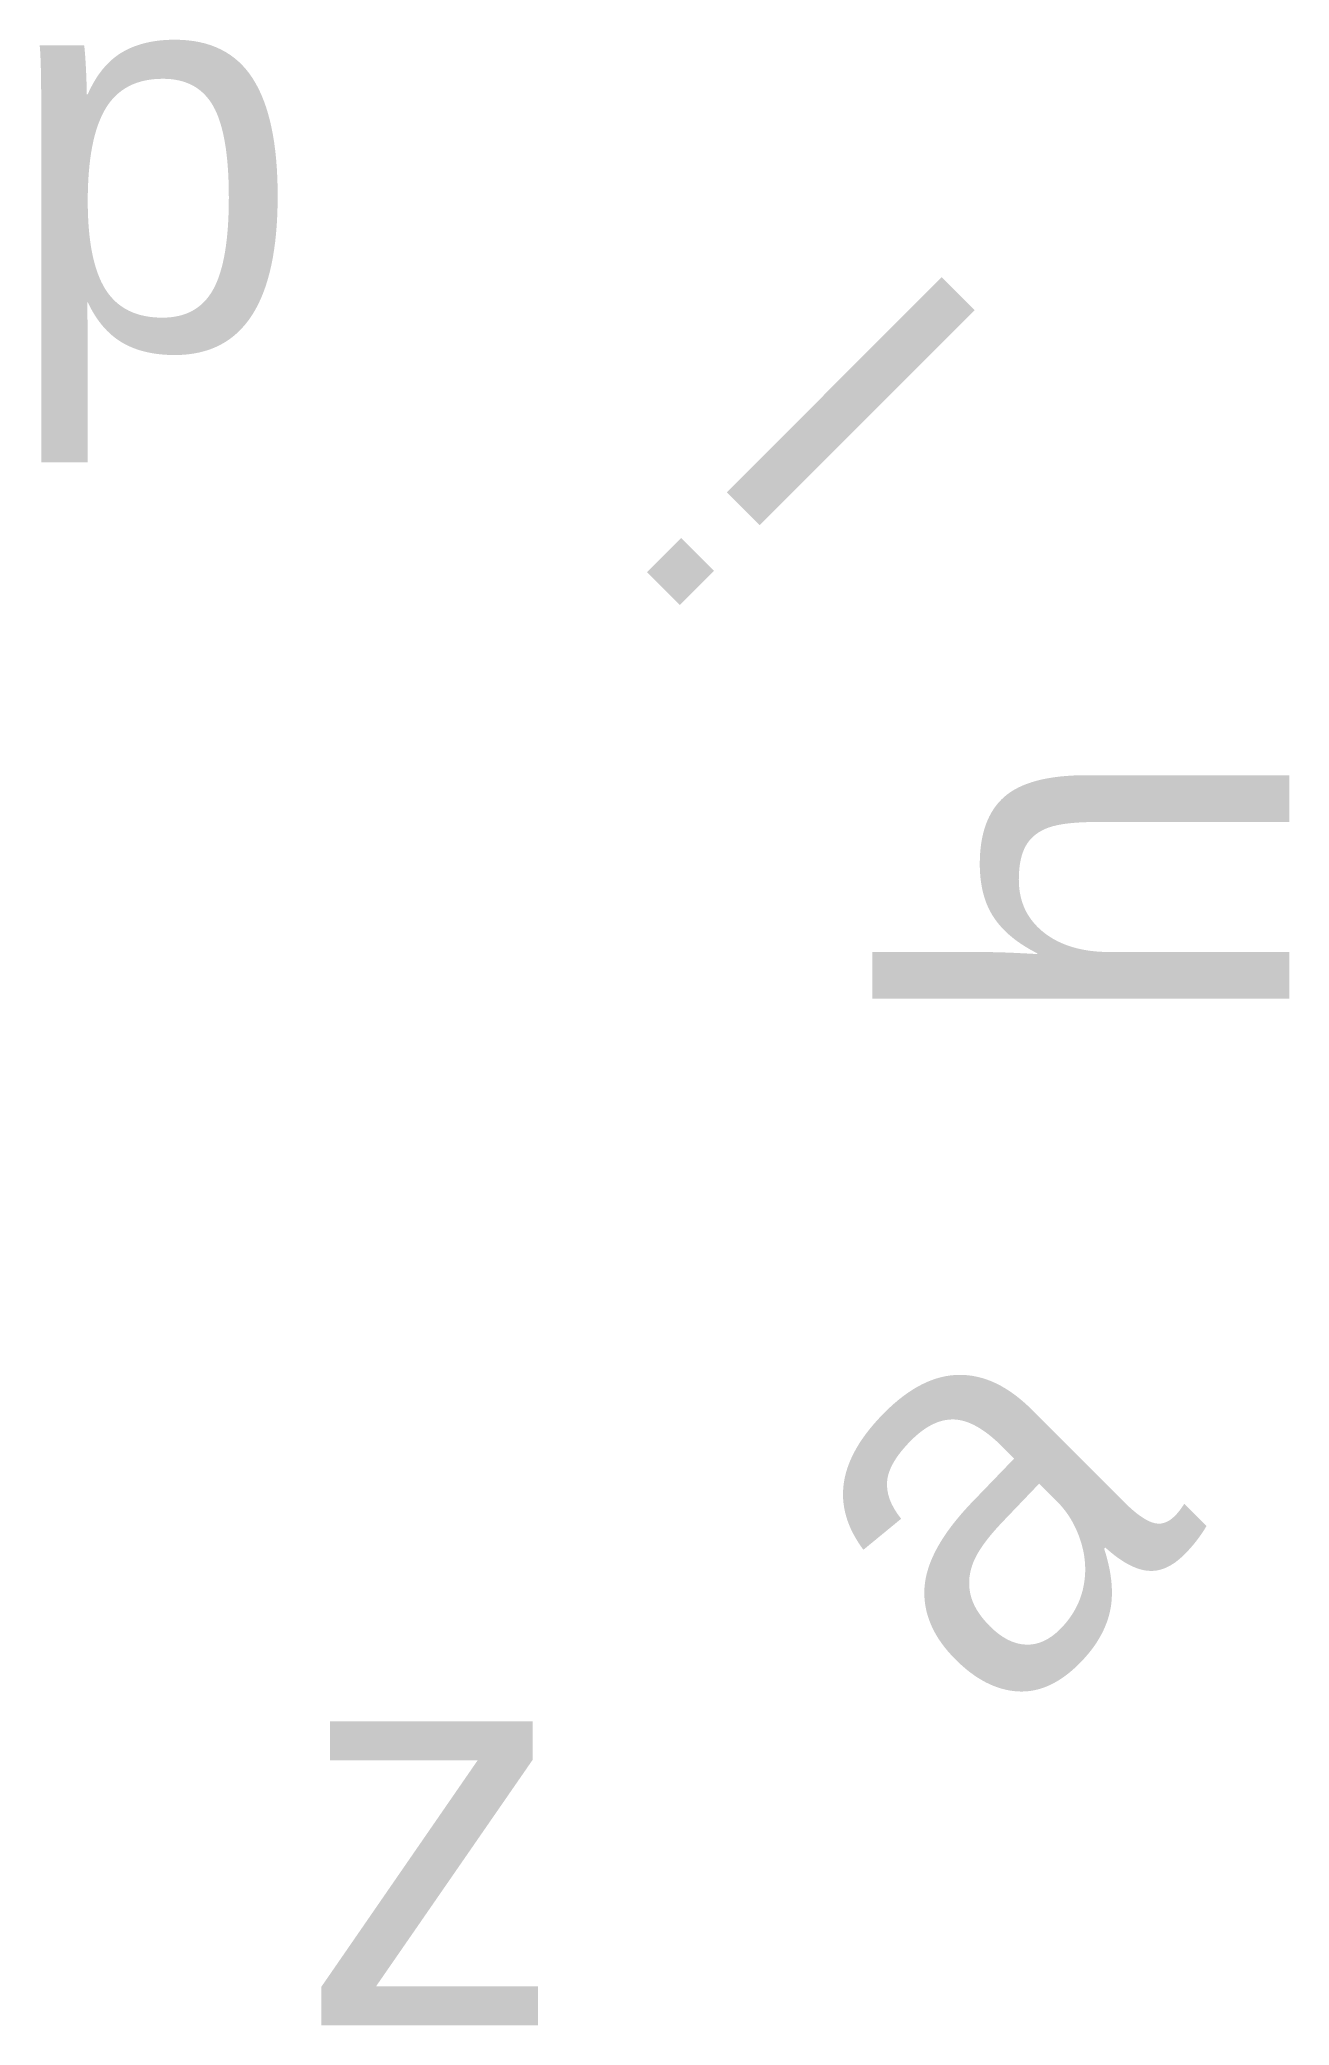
# Model space of a CAD drawing. Header units: metres. Extents: x -13 to 50, y -50 to 50.
import ezdxf

# ---------------------------------------------------------------- set-up
doc = ezdxf.new("R2010")
doc.units = ezdxf.units.M

msp = doc.modelspace()

# ---------------------------------------------------------------- texts
for s, rotation, p in [('d', 180, (0, 50)), ('i', 135, (35.36, 35.36)), ('h', 90, (50, 0)), ('a', 45, (35.36, -35.36))]:
    msp.add_text(s, height=20, rotation=rotation).set_placement(p)
msp.add_text('z', height=20).set_placement((0, -50))

doc.saveas('drawing.dxf')
